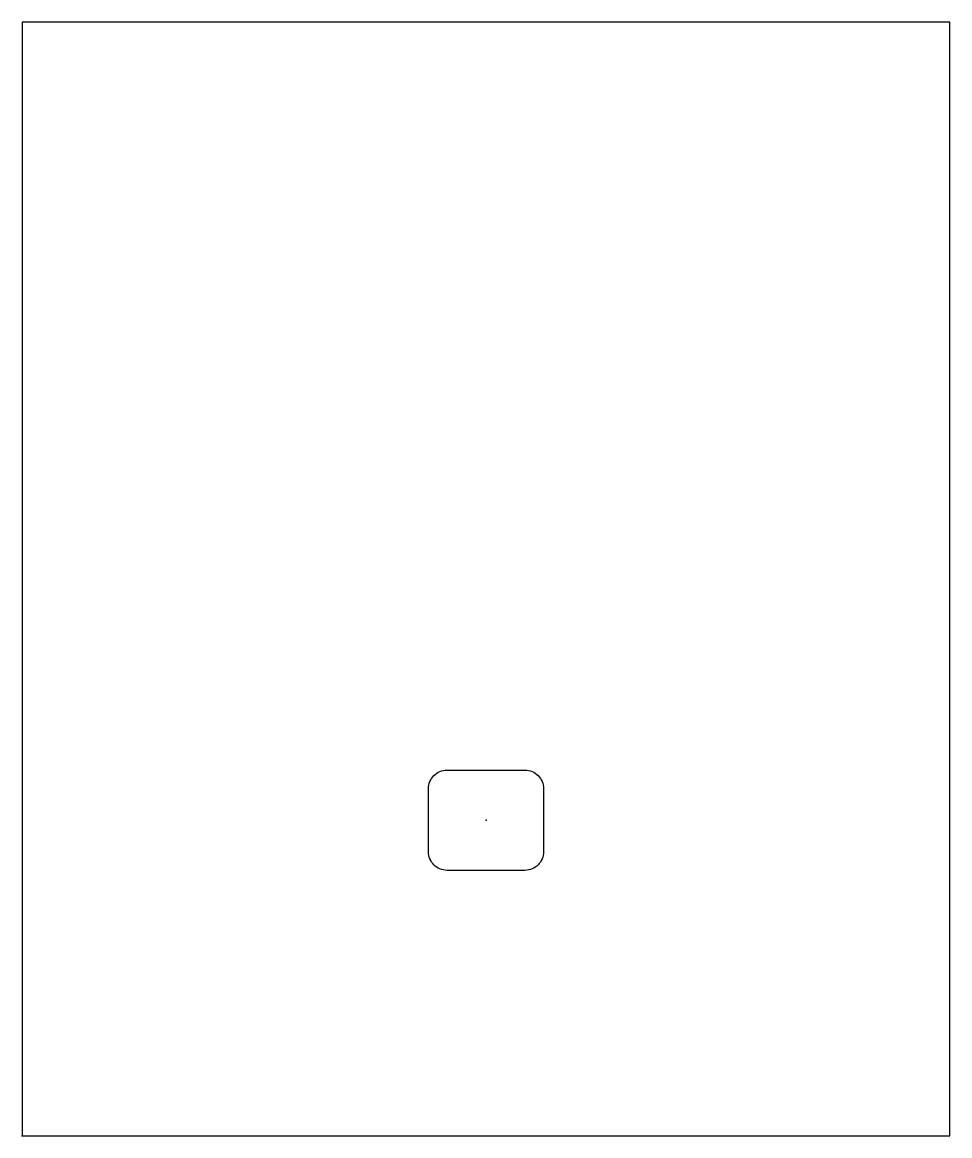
# Model space of a CAD drawing. Header units: millimetres. Extents: x 0 to 250, y 0 to 300.
import ezdxf

# ---------------------------------------------------------------- set-up
doc = ezdxf.new("R2010")
doc.units = ezdxf.units.MM
doc.layers.get('0').update_dxf_attribs({"linetype": 'CONTINUOUS'})

msp = doc.modelspace()

# ---------------------------------------------------------------- linework, layer by layer
msp.add_lwpolyline([(0, 0), (250, 0), (250, 300), (0, 300)], close=True)
msp.add_lwpolyline([(114.5, 98.5), (135.5, 98.5, -0.414214), (140.5, 93.5), (140.5, 76.5, -0.414214), (135.5, 71.5), (114.5, 71.5, -0.414214), (109.5, 76.5), (109.5, 93.5, -0.414214)], format="xyb", close=True)
for p in [(125, 85), (0, 0)]:
    msp.add_point(p)

doc.saveas('drawing.dxf')
